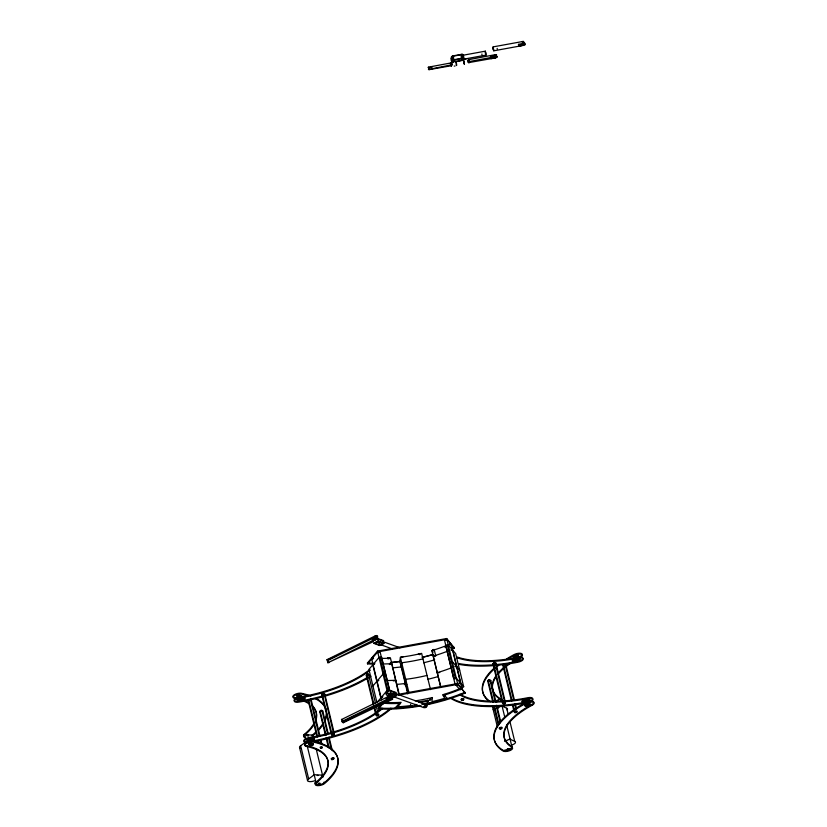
<?xml version="1.0" encoding="UTF-8"?>
<svg xmlns="http://www.w3.org/2000/svg" width="827" height="827" viewBox="0 0 827 827"><rect width="100%" height="100%" fill="white"/><g stroke="black" fill="none" stroke-linecap="round" stroke-linejoin="round"><path stroke-width="1.24" d="M320.39 711.571L322.199 711.148L320.256 711.654L326.096 735.172M331.73 733.156L322.334 694.804L323.192 694.225L324.287 694.339L333.457 732.743M380.596 657.682L379.521 658.168M384.596 674.284L383.521 674.739M435.746 655.863L434.423 656.266M453.692 62.18C450.694 63.431 450.064 56.494 452.493 55.967L461.962 54.241C464.95 53.734 463.12 62.035 463.461 59.213L485.956 55.109L485.377 51.171L485.346 53.259M462.81 54.448L462.738 55.843M463.74 58.272L462.893 55.264L485.335 51.171M451.945 661.993L450.56 662.189M493.812 663.812C492.468 661.062 497.658 663.192 493.554 663.636L502.826 701.989M485.852 54.044L485.511 52.215L485.552 53.373M308.595 735.606L307.944 735.027L306.455 735.596M322.964 694.98L322.83 694.401L324.184 694.411M373.825 703.849L366.94 675.401L367.726 674.853L368.656 674.987L375.541 703.436M322.199 711.23L327.513 733.508M375.282 636.459L376.543 636.356M493.481 702.092L488.375 680.993L489.181 680.456L490.101 680.59L495.208 701.689M490.101 680.642C487.682 681.252 488.064 678.285 489.625 680.156M512.099 700.738L503.395 664.753L504.191 664.215L505.111 664.35L513.815 700.335M505.121 664.37L503.467 664.949M452.131 63.286L452.421 64.919M456.349 64.289L456.09 62.676M497.234 49.062L497.182 48.338M297.089 700.345L297.689 698.67L304.532 697.419L304.532 699.828L297.679 701.079L297.555 700.242M297.679 701.079L297.689 698.67M304.532 699.828L304.532 697.419M307.458 739.09L307.458 741.499L314.312 740.248L314.508 738.666L314.312 737.839L307.458 739.09L307.458 741.499M314.312 740.248L314.312 737.839M452.245 62.077L452.493 60.247L453.258 59.823L463.13 58.024L463.492 59.182M455.139 61.549L461.714 60.35L461.011 54.778L453.351 56.174L454.054 61.746L453.589 59.833M407.783 693.874L399.834 661.393L400.361 657.217L408.858 692.333M401.695 662.747L401.167 666.913A86.287 33.4 -13.6 0 1 392.422 667.854M405.209 683.226L405.168 683.484A86.287 33.4 -13.6 0 1 396.691 684.405M405.333 682.223L405.706 679.318M410.678 704.315L410.512 705.586A86.287 33.4 -13.6 0 1 397.88 706.796L401.147 702.33A76.115 29.462 -13.6 0 1 385.227 702.402L385.268 702.35M419.578 705.421L414.937 706.268L414.854 704.532M414.937 706.268L415.185 704.366M421.698 653.712L430.526 689.625M418.586 701.989L427.869 700.293L427.507 703.115L421.708 704.17M424.22 704.583L427.704 703.942L427.869 700.293M432.428 697.512L431.89 701.689A86.287 33.4 -13.6 0 0 444.823 698.246L442.559 694.783A76.115 29.462 -13.6 0 0 459.223 688.922L455.026 683.991L444.481 639.984M512.14 661.176L512.719 659.512L519.563 658.261L519.563 660.67L512.719 661.92L512.595 661.083M512.719 661.92L512.719 659.512M519.563 660.67L519.563 658.261M522.499 699.931L522.488 702.34L529.342 701.089L529.538 699.508L529.342 698.681L522.499 699.931L522.488 702.34M529.342 701.089L529.342 698.681M301.907 696.696C299.043 693.791 292.903 697.988 301.421 697.027M467.875 62.232L467.534 60.402M481.955 54.758L481.903 54.003M372.253 639.943L376.244 637.607L377.474 638.041M488.519 681.128L489.181 680.404M495.962 701.709L497.43 701.11M497.678 700.841L495.735 701.213L497.451 700.903M387.873 658.819L389.197 658.706M388.597 690.876L387.47 691.3M445.174 640.181L446.539 639.798L446.249 640.232M423.362 706.692C423.9 709.256 428.582 706.63 426.773 704.8L395.699 693.667M523.904 41.97L523.274 41.391L493.14 46.881L493.212 49.527L493.719 50.819L523.594 45.361L523.171 43.355M493.771 50.757L493.14 46.881M494.525 55.647L495.838 55.161L494.443 55.295M393.218 680.879L394.541 680.807M384.441 702.568L383.325 702.96M446.518 645.68L447.8 645.629M454.54 678.822L455.956 678.564M424.902 706.547L425.729 706.33M425.76 706.454L425.006 706.672M327.895 659.832L326.913 659.719L375.148 635.922A1.54 0.6 -13.6 0 1 377.257 635.643A1.54 0.6 -13.6 0 1 376.854 636.583L377.112 637.689L375.83 638.02M463.461 60.133L463.544 59.575L464.412 64.423L463.409 60.154L455.47 61.86M495.797 55.275C497.678 56.308 493.709 56.153 495.456 57.89L468.692 62.625M523.171 43.841L524.008 43.655M523.977 43.81L523.202 43.945M434.382 650.425L435.736 655.79M390.168 658.55L390.468 658.137A76.115 29.462 -13.6 0 1 381.278 658.416M395.513 680.642L395.813 680.228A76.115 29.462 -13.6 0 1 387.077 680.507M391.636 698.112L391.584 697.606M402.925 657.031L401.56 657.176L402.367 657.31M373.628 664.112A88.975 34.445 -13.6 0 1 367.591 663.885L367.395 663.047L377.484 651.118L446.683 638.516L454.333 648.079A88.975 34.445 -13.6 0 1 452.235 648.926M367.591 663.885L377.691 651.945L446.88 639.343L454.333 648.079M380.038 651.728L389.589 690.142L381.578 657.01L379.024 657.465L368.925 669.405L376.947 702.547L387.036 690.607L389.589 690.142M372.936 685.976L383.035 674.036L385.382 673.819M421.232 705.844A88.975 34.445 -13.6 0 1 378.477 708.894L378.28 708.067L382.157 703.477M386.137 698.784L388.38 696.127M378.477 708.894L384.1 702.257M391.533 696.169C391.502 694.535 385.279 697.295 386.612 699.322M308.885 700.014L310.239 699.528L310.559 700.056M394.975 708.098L399.493 703.291L400.185 703.57L398.769 703.911L399.575 703.395A78.172 30.258 -13.6 0 1 383.397 703.26M490.349 56.805L495.859 55.657A1.54 0.6 -13.6 0 0 496.551 54.892A1.54 0.6 -13.6 0 0 495.146 54.696L468.351 59.72M497.575 708.243L498.702 707.798M505.597 741.374L506.713 740.94M494.928 56.009L495.611 55.822M305.08 698.184L297.885 699.497M368.584 675.266C362.991 673.984 371.664 672.279 367.116 675.545M306.848 740.785L314.105 739.421M520.173 658.974L512.916 660.339M521.878 701.616L529.135 700.262M529.89 699.435L522.695 700.758M376.864 637.431L375.665 637.648M446.218 639.312L445.329 639.55M513.402 657.103C517.743 659.047 521.589 651.097 513.402 657.103L513.402 658.23L514.063 658.313L518.612 656.007L517.02 655.976L513.608 657.93M525.011 705.09C527.192 707.86 534.862 698.577 525.011 705.09C524.318 709.09 532.268 702.071 529.673 704.552M496.19 701.689L496.841 701.43M308.068 735.627L306.962 735.606M377.753 638.857L372.532 641.163L377.701 638.527L383.676 640.636L383.139 641.225M525.207 705.917L529.487 703.767M378.218 638.857A1.54 0.6 -13.6 0 0 375.882 638.961L327.657 662.851L372.936 641.824M386.84 698.991C387.439 698.422 391.45 695.848 392.163 697.44C408.91 693.439 375.458 690.927 389.765 696.644M497.451 701.492L496.851 701.709M518.705 45.588L523.749 44.172L523.522 43.231L518.353 44.431M327.182 659.45L327.968 662.468M391.574 696.386A1.54 0.6 -13.6 0 0 391.657 695.548A1.54 0.6 -13.6 0 0 389.641 695.848L341.437 719.583L342.574 719.686L342.781 720.534M342.461 722.395L343.319 722.726L392.081 699.549A1.54 0.6 -13.6 0 0 392.484 698.608A1.54 0.6 -13.6 0 0 390.375 698.887L342.461 722.395L341.727 719.356M378.425 641.607L375.003 643.313L379.49 644.926L382.901 643.23L382.301 640.739L377.815 639.126L378.425 641.607L382.901 643.23M390.975 693.533L390.375 691.041L394.861 692.664L395.461 695.145L390.975 693.533L387.563 695.228L389.796 696.034M389.197 693.553L391.44 694.36L393.724 693.222M395.699 693.15L396.236 692.55L390.261 690.442L385.589 692.592L386.395 693.16M395.461 695.145L392.039 696.841L391.44 694.36M328.081 659.76L336.217 655.894M321.527 710.817C323.13 709.152 318.002 711.282 321.289 710.993M343.05 721.62L391.812 698.443A1.54 0.6 -13.6 0 0 392.215 697.502A1.54 0.6 -13.6 0 0 390.106 697.781L341.954 721.444L343.05 721.62L343.319 722.726M379.872 642.848L376.254 642.114M449.402 643.458L450.519 643.406L449.847 643.892M449.609 644.295L450.725 644.233L449.981 644.74M450.942 649.815L452.059 649.753L451.387 650.249M454.943 666.386L456.059 666.324L455.398 666.82M458.954 682.957L460.07 682.895L459.398 683.391M392.432 694.773L389.155 694.163M494.815 701.244L500.366 698.98A5.086 1.964 -13.6 0 1 500.552 700.583M507.137 710.021A5.086 1.964 -13.6 0 0 506.703 708.222A78.813 30.506 -13.6 0 1 502.041 705.886L493.161 709.504A88.975 34.445 -13.6 0 0 493.75 709.855M504.501 741.281L510.052 739.028A78.813 30.506 -13.6 0 0 514.714 741.364A5.086 1.964 -13.6 0 1 511.52 745.106M390.582 697.543L391.491 697.275M500.893 728.236L501.586 727.657L499.901 729.073L501.813 728.639L499.839 728.236L500.769 728.267M419.134 654.571L420.033 654.571M462.448 699.766L461.735 700.428L463.637 699.931L461.538 699.601L463.43 699.146L462.634 699.725M523.181 41.402L523.904 44.141A1.468 0.569 -13.6 0 1 525.248 44.472A1.468 0.569 -13.6 0 1 523.749 45.33L523.388 44.462A1.468 0.569 -13.6 0 0 525.021 43.531A1.468 0.569 -13.6 0 0 523.522 43.231M319.16 783.82L319.946 783.128L318.064 783.582L320.204 784.11L318.302 784.596L319.057 783.841M523.16 42.58L524.39 42.601M390.013 664.484L390.592 663.978L389.341 664.505M377.453 715.117L378.104 714.373L376.399 714.962L378.218 714.414L376.533 715.035L378.539 715.469L376.647 715.924L377.629 715.2M518.663 44.327L519.015 45.464M491.259 57.756C487.527 61.012 506.775 53.59 491.259 57.756L490.959 56.505M317.165 775.447L318.219 775.499M522.767 41.484L522.25 42.167M496.676 701.389L497.42 701.368M451.232 62.883L428.737 67.101C426.556 67.69 430.298 67.845 429.13 69.664L451.583 65.684M462.562 60.567L462.221 59.13M451.697 64.816L428.417 69.458L429.13 69.664M378.301 651.79L377.639 651.593L379.055 651.335M390.995 698.412L390.23 698.205L391.502 697.781M468.816 61.653L495.621 56.629A1.54 0.6 -13.6 0 1 497.058 56.98A1.54 0.6 -13.6 0 1 495.456 57.89M452.772 58.366L451.325 58.324M454.271 59.999L461.931 58.603M297.462 700.231L304.336 699.001M512.492 661.073L519.366 659.843M397.208 694.525L457.569 683.526L465.219 693.098A88.975 34.445 -13.6 0 1 427.962 704.511M398.666 695.125L457.776 684.363L465.219 693.098M419.94 702.609L428.066 701.131M414.74 705.441L417.056 705.017M307.665 739.917L314.508 738.666M521.268 45.795L518.922 46.209L518.643 45.061M429.906 67.504L432.397 67.059M372.76 657.93L372.15 657.734L373.339 657.31M373.029 658.757L372.357 658.561L373.546 658.147M374.3 664.288L373.69 664.081L374.879 663.668M378.301 680.859L377.701 680.652L378.89 680.239M382.312 697.43L381.723 697.192L382.891 696.81M327.864 661.011L327.182 660.825L375.417 637.028A1.54 0.6 -13.6 0 1 377.329 636.697A1.54 0.6 -13.6 0 1 377.536 637.431M519.821 44.896L523.367 44.41M491.931 56.949L494.008 56.66M495.352 55.533L495.476 56.805M307.789 735.865L308.409 735.896M378.311 652.637L377.846 652.389L379.252 652.162M465.074 59.379L465.87 59.348M517.878 655.78L518.074 656.566M454.209 66.077L455.015 66.046M322.902 695.031L322.344 694.845M313.35 744.507C302.403 741.54 314.487 748.9 313.144 743.68C305.587 740.568 308.781 747.215 313.144 743.68M391.016 697.285L390.179 697.998M304.729 736.919A5.086 1.964 -13.6 0 1 304.481 734.655L312.844 735.12L314.033 740.072M307.168 745.778L315.831 781.598L318.219 781.732M301.576 695.703L298.433 694.907L296.769 695.641L300.718 696.282L301.607 695.714L301.783 696.53M312.43 745.096L312.224 744.259M297.172 695.921L297.42 696.758M383.294 641.762L400.03 647.768M380.027 644.274L381.474 644.595A4.735 3.763 -70.2 0 0 382.911 643.882L383.904 642.589L383.439 641.793M392.587 696.2L394.034 696.51A4.735 3.763 -70.2 0 0 395.471 695.796L396.422 694.639L396.112 693.76M310.321 742.925L310.559 743.762M424.127 704.811L426.267 705.338A1.468 0.569 -13.6 0 1 426.308 706.082C425.533 708.15 422.866 705.772 426.287 706.113M426.773 704.8L426.608 704.759A2.564 2.036 -70.2 0 0 426.215 704.749L422.876 703.798L423.062 704.542M376.647 641.628L378.88 642.434L379.49 644.926M380.461 644.626L392.287 648.885M393.021 696.551L423.734 707.612M485.914 55.109L485.635 54.572M433.079 650.746L434.382 650.239M438.393 672.816L439.757 672.413M447.521 698.536L444.047 695.176A78.172 30.258 -13.6 0 0 461.973 688.705L451.294 644.512A78.172 30.258 -13.6 0 1 450.229 644.957M459.678 670.18L452.224 661.435L449.826 662.076M463.678 686.751L456.235 678.006L453.682 678.471L445.67 645.329L448.224 644.864L455.667 653.609L463.678 686.751A88.975 34.445 -13.6 0 1 461.435 687.65M446.539 645.536A76.115 29.462 -13.6 0 1 431.87 650.601L433.028 652.369M437.421 673.002L437.214 672.692A76.115 29.462 -13.6 0 0 451.749 667.689M456.111 64.816C457.641 68.424 455.574 57.828 455.646 62.345M463.037 58.241L462.769 56.618M495.146 54.696L495.621 56.629M490.887 57.094L491.186 58.335M462.707 56.681L463.099 58.324M461.962 54.241L462.882 58.055M461.249 58.448L461.714 60.35M452.493 55.967L453.423 59.782M451.552 56.505L452.751 60.857M452.814 61.095L453.103 62.283M428.737 67.101L429.203 69.034M506.662 658.871A88.975 34.445 -13.6 0 1 514.146 654.55A5.086 1.964 -13.6 0 1 521.134 653.402A5.086 1.964 -13.6 0 1 520.431 656.39L520.638 657.217A5.086 1.964 -13.6 0 0 521.33 654.24A5.086 1.964 -13.6 0 0 514.353 655.377A88.975 34.445 -13.6 0 0 507.313 659.419M532.04 704.377A78.813 30.506 -13.6 0 0 511.892 746.626A5.086 1.964 -13.6 0 1 509.67 749.789A5.086 1.964 -13.6 0 1 503.012 750.234A88.975 34.445 -13.6 0 1 525.755 702.526A5.086 1.964 -13.6 0 1 532.743 701.389A5.086 1.964 -13.6 0 1 532.04 704.377L532.237 705.204A78.813 30.506 -13.6 0 0 512.089 747.453A5.086 1.964 -13.6 0 1 509.866 750.616A5.086 1.964 -13.6 0 1 503.209 751.071A88.975 34.445 -13.6 0 1 525.962 703.363A5.086 1.964 -13.6 0 1 532.939 702.216A5.086 1.964 -13.6 0 1 532.237 705.204M516.524 655.284L516.72 656.111M528.133 703.27L528.329 704.097M514.218 657.372L514.415 658.199M525.817 705.359L526.024 706.186M505.752 664.195L514.456 700.19M515.355 703.911L516.555 708.873M514.725 704.056L515.924 709.028M512.998 704.459L514.198 709.432M502.754 664.898L511.458 700.893M512.358 704.614L513.856 710.817M495.911 663.068L505.183 701.43M506.703 708.222L508.202 714.435M510.207 722.715L514.714 741.364M495.28 663.254L504.553 701.575M492.913 663.792L502.185 702.144M495.6 676.445A78.813 30.506 -13.6 0 0 500.283 698.639L500.966 701.451M502.041 705.886L504.852 717.516M506.548 724.535L511.727 745.933A5.086 1.964 -13.6 0 1 510.693 748.507A5.086 1.964 -13.6 0 1 504.832 749.996M511.892 746.626L512.089 747.453M490.742 680.445L495.849 701.534M496.748 705.266L500.645 721.392M496.107 705.41L500.314 722.788M494.381 705.813L498.888 724.431M487.744 681.138L492.84 702.237M493.74 705.958L498.247 724.576M492.385 706.299L497.461 727.305M452.803 650.249L460.825 683.391M446.683 638.516L457.776 684.363M447.262 645.039L455.284 678.181M440.853 687.206L433.214 656.121A76.115 29.462 -13.6 0 0 447.883 651.066M431.87 650.601L440.657 686.896M426.97 700.903L427.704 703.942M401.322 665.652L407.907 692.881M390.468 658.137L399.245 694.432M398.945 694.845L391.802 663.668A76.115 29.462 -13.6 0 1 382.022 663.936M391.574 697.481L392.081 699.549M375.148 635.922L375.975 639.085M389.641 695.848L390.375 698.887M379.986 657.3L387.997 690.431M377.484 651.118L387.574 692.819M372.47 639.612L372.781 640.853M381.598 699.88L371.716 659.005A78.172 30.258 -13.6 0 0 372.708 659.078M372.812 664.815L380.823 697.957M376.44 707.147L377.639 712.099M374.714 707.561L376.213 713.753M366.299 675.556L373.484 705.245M374.083 707.716L375.582 713.908M328.65 662.065L328.826 662.799M324.815 694.235L334.087 732.588M321.817 694.949L331.089 733.301M322.747 711.013L328.154 733.353M329.053 737.074L332.351 750.72M328.712 738.47L331.42 749.634M326.696 737.653L329.094 747.577M319.76 711.747L325.456 735.327M326.055 737.808L328.464 747.742M310.983 698.949L319.987 736.175M320.886 739.907L321.786 743.628M310.352 699.115L319.356 736.34M320.256 740.062L321.155 743.783M308.626 699.549L317.64 736.774M318.54 740.496L319.139 742.977M307.995 699.704L316.999 736.94M317.899 740.661L318.498 743.142M316.131 748.714L322.995 777.132M300.625 696.272L300.821 697.109M298.754 694.949L298.96 695.776M308.822 743.907L309.029 744.745M304.481 734.655L305.68 739.596M314.208 722.974A78.813 30.506 -13.6 0 1 304.295 734.345L304.491 735.172A5.086 1.964 -13.6 0 0 304.739 737.436M315.893 782.332A5.086 1.964 -13.6 0 0 317.392 784.813A5.086 1.964 -13.6 0 0 324.246 782.807A88.975 34.445 -13.6 0 0 313.04 741.271A5.086 1.964 -13.6 0 0 306.021 742.677A5.086 1.964 -13.6 0 0 305.969 745.54A78.813 30.506 -13.6 0 1 315.893 782.332L316.1 783.159A5.086 1.964 -13.6 0 0 317.589 785.64A5.086 1.964 -13.6 0 0 324.453 783.634A88.975 34.445 -13.6 0 0 313.247 742.098A5.086 1.964 -13.6 0 0 306.228 743.514A5.086 1.964 -13.6 0 0 306.166 746.367A78.813 30.506 -13.6 0 1 316.1 783.159M310.952 696.014A88.975 34.445 -13.6 0 0 301.442 693.284A5.086 1.964 -13.6 0 0 294.422 694.69A5.086 1.964 -13.6 0 0 294.36 697.554L294.567 698.391A78.813 30.506 -13.6 0 1 300.615 699.962M305.969 745.54L306.166 746.367M305.194 742.346A78.813 30.506 -13.6 0 1 300.656 745.737L308.667 778.879A5.086 1.964 -13.6 0 0 308.574 781.422A5.086 1.964 -13.6 0 0 314.601 780.781M299.539 747.443L307.551 780.585M424.664 707.374A1.065 0.517 -27.2 0 1 426.153 706.661M454.137 647.252A88.975 34.445 -13.6 0 1 452.028 648.099M433.42 654.477A88.975 34.445 -13.6 0 1 423.569 657.134M400.113 661.59A88.975 34.445 -13.6 0 1 390.354 662.665M373.432 663.285A88.975 34.445 -13.6 0 1 367.395 663.047M445.887 646.693A78.172 30.258 -13.6 0 1 444.781 647.117M452.627 650.032A78.172 30.258 -13.6 0 1 451.563 650.487M374.052 664.598A78.172 30.258 -13.6 0 1 373.049 664.526M422.948 658.881A76.115 29.462 -13.6 0 1 401.829 662.727M434.671 659.822A86.287 33.4 -13.6 0 1 423.631 662.768M406.822 684.353A88.975 34.445 -13.6 0 1 404.32 684.684M426.959 675.452A76.115 29.462 -13.6 0 1 405.83 679.298M438.413 676.476A86.287 33.4 -13.6 0 1 427.642 679.339M421.615 653.361A76.115 29.462 -13.6 0 1 400.495 657.207M432.531 654.539A86.287 33.4 -13.6 0 1 422.018 657.31M399.834 661.393A86.287 33.4 -13.6 0 1 391.078 662.334M432.304 697.543A76.115 29.462 -13.6 0 1 415.092 700.862M465.022 692.271A88.975 34.445 -13.6 0 1 427.755 703.684M416.55 705.782A88.975 34.445 -13.6 0 1 378.28 708.067M460.639 683.174A78.172 30.258 -13.6 0 1 459.574 683.619M382.064 697.74A78.172 30.258 -13.6 0 1 381.071 697.668M451.428 65.798A1.582 0.61 -13.6 0 1 451.563 64.764M451.573 65.033A1.582 1.447 5.6 0 1 451.015 62.738M450.55 63.741A1.582 0.61 -13.6 0 1 451.097 62.831M451.459 65.902A1.582 1.437 9 0 1 450.57 64.94M468.454 59.482A1.602 1.468 5.6 0 1 469.023 61.829M468.671 60.64A1.602 1.458 9 0 1 468.899 62.8M469.136 61.549A1.602 0.62 -13.6 0 1 469.002 62.604M468.671 59.616A1.602 0.62 -13.6 0 1 468.826 60.516M493.533 664.102A1.54 0.6 -13.6 0 1 493.254 663.275A1.54 0.6 -13.6 0 1 495.456 662.778A1.54 0.6 -13.6 0 1 495.414 663.678M459.967 694.235A78.813 30.506 -13.6 0 0 527.833 697.709A5.086 1.964 -13.6 0 1 532.733 698.753A5.086 1.964 -13.6 0 1 527.709 701.772A88.975 34.445 -13.6 0 1 450.684 697.606M459.461 694.618A78.813 30.506 -13.6 0 0 528.029 698.536A5.086 1.964 -13.6 0 1 532.743 699.042A5.086 1.964 -13.6 0 1 530.634 701.73M526.778 702.816A88.975 34.445 -13.6 0 1 450.208 697.988M456.762 657.641A78.813 30.506 -13.6 0 0 518.26 658.116A5.086 1.964 -13.6 0 1 523.16 659.16A5.086 1.964 -13.6 0 1 518.126 662.179A88.975 34.445 -13.6 0 1 459.078 664.381M456.566 656.814A78.813 30.506 -13.6 0 0 518.053 657.289A5.086 1.964 -13.6 0 1 522.953 658.333A5.086 1.964 -13.6 0 1 517.929 661.352A88.975 34.445 -13.6 0 1 458.882 663.554M488.343 681.469A1.54 0.6 -13.6 0 1 488.147 680.59A1.54 0.6 -13.6 0 1 490.401 680.166A1.54 0.6 -13.6 0 1 490.06 681.138M503.188 665.197A1.54 0.6 -13.6 0 1 503.24 664.308A1.54 0.6 -13.6 0 1 505.411 663.926A1.54 0.6 -13.6 0 1 505.163 664.856M497.854 673.416A78.813 30.506 -13.6 0 1 509.494 663.068M512.606 660.98A78.813 30.506 -13.6 0 1 514.766 659.626M517.661 657.92A78.813 30.506 -13.6 0 1 520.431 656.39M500.283 698.639A5.086 1.964 -13.6 0 1 500.469 700.231M495.807 677.272A78.813 30.506 -13.6 0 0 500.49 699.466A5.086 1.964 -13.6 0 1 500.748 700.955M498.061 674.243A78.813 30.506 -13.6 0 1 510.714 663.192M513.877 661.124A78.813 30.506 -13.6 0 1 516.079 659.781M490.483 701.668A88.975 34.445 -13.6 0 1 493.998 668.268M496.613 666.014A88.975 34.445 -13.6 0 1 498.474 664.536M488.984 701.275A88.975 34.445 -13.6 0 1 498.671 665.363M308.368 741.716A5.086 1.964 -13.6 0 1 303.891 740.434A5.086 1.964 -13.6 0 1 309.298 737.508A78.813 30.506 -13.6 0 0 381.743 708.201M390.571 708.263A88.975 34.445 -13.6 0 1 311.758 741.126M307.22 742.687A5.086 1.964 -13.6 0 1 304.202 740.961A5.086 1.964 -13.6 0 1 309.494 738.335A78.813 30.506 -13.6 0 0 382.798 708.294M391.584 708.388A88.975 34.445 -13.6 0 1 314.219 741.53M366.754 675.845A1.54 0.6 -13.6 0 1 366.743 674.977A1.54 0.6 -13.6 0 1 368.894 674.553A1.54 0.6 -13.6 0 1 368.801 675.442M370.393 670.066A78.813 30.506 -13.6 0 1 299.725 697.916A5.086 1.964 -13.6 0 0 294.319 700.841A5.086 1.964 -13.6 0 0 298.795 702.123A88.975 34.445 -13.6 0 0 370.961 676.135M369.255 669.984A78.813 30.506 -13.6 0 1 299.519 697.089A5.086 1.964 -13.6 0 0 294.112 700.014A5.086 1.964 -13.6 0 0 298.588 701.296A88.975 34.445 -13.6 0 0 367.705 677.21M322.716 695.28A1.54 0.6 -13.6 0 1 322.013 694.546A1.54 0.6 -13.6 0 1 324.225 693.915A1.54 0.6 -13.6 0 1 324.401 694.794M310.921 699.218A1.54 0.6 -13.6 0 1 310.528 699.559M320.483 712.057A1.54 0.6 -13.6 0 1 320.08 711.23A1.54 0.6 -13.6 0 1 322.354 710.744A1.54 0.6 -13.6 0 1 322.106 711.706M324.194 782.073A5.086 1.964 -13.6 0 1 323.915 782.29M315.945 783.82A5.086 1.964 -13.6 0 1 315.831 781.598M312.844 735.12A5.086 1.964 -13.6 0 1 312.068 735.658M312.182 705.545A78.813 30.506 -13.6 0 1 315.521 720.079M294.36 697.554A78.813 30.506 -13.6 0 1 302.268 699.776M305.742 701.234A78.813 30.506 -13.6 0 1 308.802 702.94M311.872 735.348A5.086 1.964 -13.6 0 0 312.647 734.821A88.975 34.445 -13.6 0 0 315.873 731.947M304.698 736.661A5.086 1.964 -13.6 0 1 304.295 734.345M312.379 706.382A78.813 30.506 -13.6 0 1 304.491 735.172M303.674 701.069A78.813 30.506 -13.6 0 1 309.009 703.767M312.244 736.071A5.086 1.964 -13.6 0 0 312.844 735.648A88.975 34.445 -13.6 0 0 316.069 732.774M294.567 698.391A5.086 1.964 -13.6 0 1 294.619 695.528A5.086 1.964 -13.6 0 1 301.638 694.111A88.975 34.445 -13.6 0 1 308.337 695.858M326.355 714.177A88.975 34.445 -13.6 0 1 324.804 720.028M323.254 723.015A88.975 34.445 -13.6 0 1 318.746 729M316.276 698.484A88.975 34.445 -13.6 0 1 326.324 711.385M326.593 713.132A88.975 34.445 -13.6 0 1 325.001 720.855M322.83 724.845A88.975 34.445 -13.6 0 1 318.943 729.827M315.428 698.743A88.975 34.445 -13.6 0 1 326.386 711.313M308.667 778.879A78.813 30.506 -13.6 0 0 314.167 774.703L322.52 775.168A88.975 34.445 -13.6 0 1 321.806 775.767M300.635 748.301A5.086 1.964 -13.6 0 1 300.656 745.737M463.74 61.219L464.102 62.945L463.74 61.219M493.192 48.059L493.564 49.796L493.202 48.018M331.792 758.7C335.824 758.38 329.156 758.586 333.622 758.99C328.34 761.77 337.044 756.488 331.803 758.648M373.577 643.282L379.603 645.525L384.328 643.22L378.218 641.018L373.608 643.199M322.137 693.946L324.091 693.553L322.168 693.863M331.916 734.355L333.87 733.973L332.03 734.345M332.113 735.193L334.067 734.8L332.144 735.11M383.232 703.601L384.669 703.312L383.252 703.539M387.667 657.992L389.093 657.703L387.687 657.93M395.906 707.643L397.332 707.364L395.916 707.623M396.112 708.481L397.539 708.191L396.112 708.45M398.552 703.002L399.979 702.723L398.573 702.95M411.37 706.051L412.797 705.772L411.37 706.051M411.567 706.889L412.993 706.599L411.577 706.858M418.441 654.095L419.868 653.816L418.462 654.043M429.327 699.115L430.764 698.825L429.337 699.084M429.451 702.764L430.877 702.474L429.451 702.764M429.533 699.942L430.96 699.652L429.533 699.911M429.647 703.591L431.084 703.301L429.668 703.539M432.79 649.774L434.216 649.484L432.81 649.712M443.675 694.783L445.102 694.504L443.685 694.763M443.872 695.621L445.298 695.331L443.882 695.59M445.236 698.66L446.663 698.381L445.236 698.639M445.433 699.497L446.859 699.208L445.443 699.466M455.863 684.363L457.29 684.084L455.873 684.342M456.07 685.201L457.496 684.911L456.07 685.201M459.998 688.757L461.425 688.467L460.019 688.695M460.194 689.584L461.621 689.294L460.194 689.584M461.487 699.466L463.44 699.073L461.497 699.425M503.012 703.198L505.152 703.715L503.457 704.263L504.956 702.774L503.023 703.167M320.225 747.298L322.375 747.784L320.607 748.352L322.168 746.874L320.256 747.215M390.489 699.342L391.998 699.053L390.52 699.27M499.787 728.101L501.162 727.502L499.787 728.101M514.797 711.861L516.637 711.478L514.818 711.809M514.89 712.678L516.834 712.316L514.942 712.585M507.344 749.107L509.494 749.613L507.737 750.192L509.277 748.704L507.364 749.066M426.267 705.338L426.112 704.718A1.468 0.569 -13.6 0 1 426.329 705.328M503.354 703.705A1.54 0.6 -13.6 0 0 505.483 702.661A1.54 0.6 -13.6 0 0 503.116 702.702A1.54 0.6 -13.6 0 0 503.354 703.705M461.828 699.973A1.54 0.6 -13.6 0 0 463.968 698.929A1.54 0.6 -13.6 0 0 461.6 698.96A1.54 0.6 -13.6 0 0 461.828 699.973M499.994 728.628A1.54 0.6 -13.6 0 0 502.144 727.595A1.54 0.6 -13.6 0 0 499.797 727.615A1.54 0.6 -13.6 0 0 499.994 728.628M515.004 712.388A1.54 0.6 -13.6 0 0 517.154 711.354A1.54 0.6 -13.6 0 0 514.818 711.375A1.54 0.6 -13.6 0 0 515.004 712.388M376.74 715.469A1.54 0.6 -13.6 0 0 378.869 714.425A1.54 0.6 -13.6 0 0 376.512 714.456A1.54 0.6 -13.6 0 0 376.74 715.469M332.258 734.862A1.54 0.6 -13.6 0 0 334.387 733.818A1.54 0.6 -13.6 0 0 332.02 733.859A1.54 0.6 -13.6 0 0 332.258 734.862M331.947 759.217A1.54 0.6 -13.6 0 0 334.16 758.214A1.54 0.6 -13.6 0 0 331.865 758.183A1.54 0.6 -13.6 0 0 331.947 759.217"/></g></svg>
